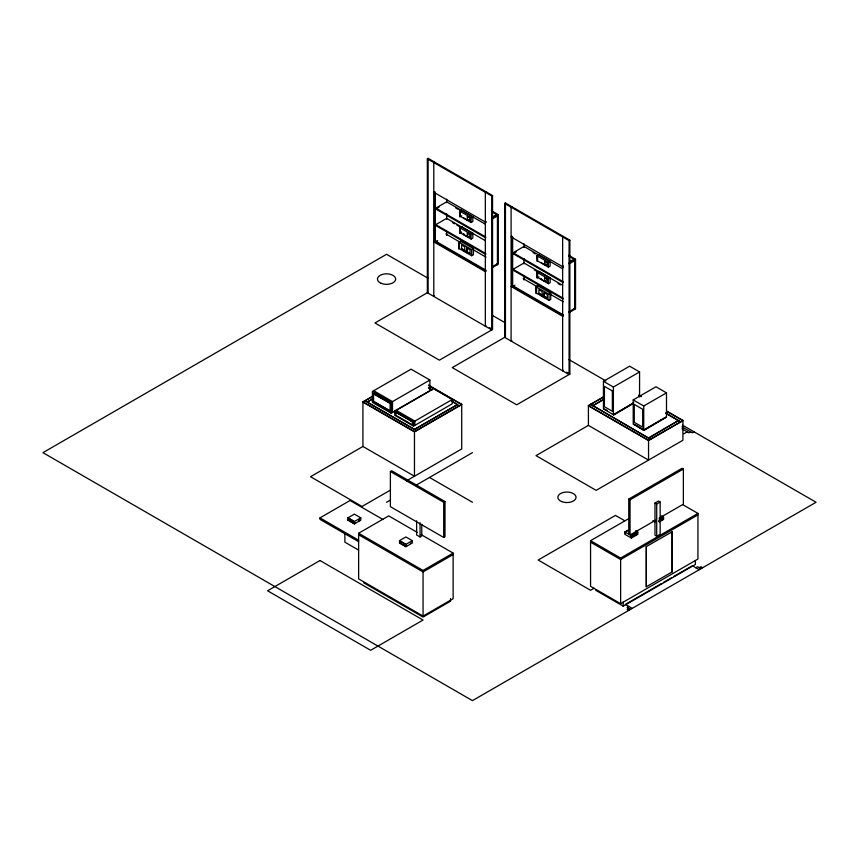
<?xml version="1.0" encoding="UTF-8"?>
<svg xmlns="http://www.w3.org/2000/svg" width="859" height="859" viewBox="0 0 859 859"><rect width="100%" height="100%" fill="white"/><g stroke="black" fill="none" stroke-linecap="round" stroke-linejoin="round"><path stroke-width="1.29" d="M427.353 158.818L491.777 196.013L491.777 329.92L427.353 292.726L427.353 158.818L428.126 158.367L492.551 195.562L492.551 329.469L439.378 360.168L374.953 322.973L428.126 292.275L428.126 158.367M434.568 162.093L433.795 162.534L433.795 296.441L434.568 295.99M485.764 237.889L435.771 209.027L435.771 208.125L446.68 201.833L485.314 224.135M435.771 209.027L439.046 207.137M486.108 191.847L485.335 192.287L485.335 326.195L486.108 325.754M485.764 254.414L435.771 225.552L435.771 224.661L446.68 218.358L485.314 240.67M459.619 211.067L461.712 210.251L459.619 211.067L459.619 216.608L461.712 215.802M460.306 211.464L462.056 210.455L472.826 216.672L472.826 221.515L471.076 222.524L460.306 216.307L460.306 211.464L471.076 217.681L472.826 216.672M491.777 196.013L492.551 195.562M463.688 217.896L467.607 220.258L467.607 219.571M467.296 216.468L469.862 217.896L469.819 220.827L467.296 219.378L467.339 216.436L469.862 217.896M467.296 219.378L469.819 220.827M459.619 227.603L461.712 226.787L459.619 227.603L459.619 233.143L461.712 232.327M437.607 240.574L435.341 241.884L435.341 192.287L434.568 191.847L433.795 192.287L486.108 222.492M460.306 228L462.056 226.991L472.826 233.208L472.826 238.05L471.076 239.06L460.306 232.843L460.306 228L471.076 234.217L472.826 233.208M504.662 203.454L569.087 240.649L569.087 374.556L504.662 337.351L504.662 203.454L505.436 203.003L569.861 240.198L569.861 374.105L516.688 404.804L452.263 367.609L505.436 336.911L505.436 203.003M459.619 233.143L461.369 232.134M492.143 217.23L496.674 214.61M463.602 233.788L463.602 234.486L463.688 233.734M485.335 222.052L486.108 221.601L485.335 221.16M491.777 218.326L498.22 214.61L498.22 264.207L491.777 267.922M511.878 206.718L511.105 207.169L511.105 341.077L511.878 340.626M467.296 233.004L469.862 234.432L469.819 237.363L467.296 235.914L467.339 232.972L469.862 234.432M491.777 219.217L497.447 215.953M467.296 235.914L469.819 237.363M467.607 236.107L467.607 236.794L463.602 234.486M458.588 242.077L460.682 241.261L458.588 242.077L458.931 249.078L458.931 242.27M459.275 242.474L461.025 241.465L473.427 248.627L473.427 254.736L471.677 255.746L459.275 248.584L459.275 242.474L471.677 249.636L473.427 248.627M461.584 248.691L464.805 250.495L461.584 248.691L461.627 244.998L464.805 246.834L464.762 250.527M466.824 248.047L470.034 249.862L469.991 253.545L466.824 251.708L466.824 248.047L466.867 251.687L470.034 253.523M463.022 250.474L467.597 253.126L467.597 252.428M563.074 282.525L513.081 253.652L513.081 252.761L523.99 246.469L562.624 268.77M513.081 253.652L516.356 251.762M491.777 267.031L497.447 263.756M563.418 236.483L562.645 236.923L562.645 370.83L563.418 370.39M563.074 299.05L513.081 270.188L513.081 269.296L523.99 262.994L562.624 285.295M536.929 255.703L539.023 254.887L536.929 255.703L537.272 261.437L537.272 255.896M537.616 256.1L539.366 255.091L550.136 261.308L550.136 266.15L548.386 267.16L537.616 260.943L537.616 256.1L548.386 262.317L550.136 261.308M569.087 240.649L569.861 240.198M540.998 262.532L544.917 264.894L544.917 264.207M544.606 261.104L547.172 262.532L547.129 265.463L544.606 264.014L544.649 261.072L547.172 262.532M544.606 264.014L547.129 265.463M536.929 272.239L539.023 271.423L536.929 272.239L536.929 277.779L539.023 276.963M514.917 285.209L512.651 286.519L512.651 236.923L511.878 236.483L511.105 236.923L563.418 267.128M537.616 272.636L539.366 271.627L550.136 277.844L550.136 282.686L548.386 283.695L537.616 277.478L537.616 272.636L548.386 278.842L550.136 277.844M569.453 261.866L573.984 259.246M540.912 278.423L540.998 279.068M562.645 266.687L563.418 266.236L562.645 265.785M569.087 262.961L575.53 259.246L575.53 308.843L569.087 312.558M544.649 277.607L547.172 279.068L544.649 277.607L544.606 280.539L547.172 281.977L544.649 280.517M569.087 263.853L574.757 260.578M544.917 280.732L544.917 281.43L540.912 279.121M535.898 286.713L537.992 285.897L535.898 286.713L536.241 293.714L536.241 286.906M536.585 287.11L538.335 286.101L550.737 293.263L550.737 299.372L548.987 300.371L536.585 293.209L536.585 287.11L548.987 294.272L550.737 293.263M538.894 293.327L542.115 295.131L542.115 291.469L538.894 289.655L538.894 293.327L542.072 295.152M372.419 391.489L411.074 369.166L429.887 380.032L429.887 390.942L391.232 413.254L372.419 402.399L372.419 391.489L391.232 402.345L429.887 380.032M544.134 292.683L544.177 296.323L547.301 298.18L544.177 296.323L544.134 292.683L547.344 294.487L547.301 298.18M540.418 295.067L544.907 297.762L544.907 297.064M373.547 393.776L390.147 403.311L390.104 410.967L373.547 401.411L373.59 393.755L390.147 403.311M390.544 490.027L362.068 506.466L310.529 476.713L362.928 446.465L362.928 401.829L373.203 395.892M372.151 396.804L362.928 402.119L414.467 431.884L461.712 404.6L428.501 385.423M373.031 398.479L367.222 402.119L373.031 398.769M373.547 401.411L390.104 410.967M394.753 410.978L433.408 388.655L452.221 399.521L452.221 403.837L413.566 426.15L394.753 415.294L394.753 410.978L413.566 421.833L452.221 399.521M569.087 311.667L574.757 308.392M395.924 412.256L412.481 421.812L395.924 412.256L395.881 415.294L412.481 424.829L412.481 421.812M457.418 404.6L414.467 429.403L457.418 404.6L451.544 401.217M362.928 401.829L414.467 431.583L461.712 404.31L461.712 448.946L406.49 480.825M390.383 471.516L391.672 470.764L444.994 501.559L444.994 536.714L443.706 537.455L390.383 506.67L390.383 471.516L443.706 502.3L444.994 501.559M358.632 541.685L319.978 519.362L319.978 517.88L350.043 500.518L383.017 519.555M347.949 517.827L354.337 514.133L360.78 517.848L360.78 520.21L354.391 523.893L347.949 520.178L347.949 517.827L354.391 521.542L360.78 517.848M348.153 518.181L354.133 521.574L354.133 523.55L354.08 521.596L348.153 518.181L348.153 520.157L354.133 523.55M348.153 520.157L348.206 518.149M349.055 520.361C351.191 521.252 347.691 520.092 349.828 519.91M386.55 502.257L390.029 500.249M415.573 485.496L472.45 452.661M353.564 522.959L355.111 522.959M359.62 520.361C357.484 521.252 360.984 520.092 358.847 519.91M633.126 403.644L613.68 414.876L603.447 408.927L603.447 381.31L629.626 366.192L639.568 371.936L639.568 396.933M420.91 534.491L453.123 553.089L453.123 598.712L423.058 616.075L358.632 578.88L358.632 533.246L388.697 515.894L417.463 532.494M603.447 381.31L613.39 387.044L639.568 371.936M612.36 390.985L612.36 411.3L604.392 406.704L604.435 386.367L612.403 390.963M588.415 405.545L648.545 440.259L648.545 460.102L588.415 425.388L588.415 405.545L603.286 396.965M603.308 397.245L588.415 405.845L648.545 440.56L682.905 420.727L666.713 411.375M603.115 399.542L592.71 405.845L603.115 399.832M588.415 425.388L536.016 455.635L596.146 490.349L682.905 440.259L682.905 420.427L666.713 411.074M633.212 399.918L655.975 386.775L666.498 392.853L666.498 417.077L643.735 430.219L633.212 424.142L633.212 399.918L643.735 405.996L666.498 392.853M633.126 403.054L613.68 414.876M633.878 402.85L613.39 414.672L613.39 387.044M399.489 540.633L405.877 536.95L412.32 540.665L412.32 543.017L405.931 546.711L399.489 542.995L399.489 540.633L405.931 544.359L412.32 540.665M399.693 540.987L399.746 542.942L405.673 546.356L405.673 544.381L399.693 540.987L399.746 542.942M405.62 544.413L405.62 546.388M416.615 520.801L416.615 534.985L420.051 536.972L421.769 535.973L421.769 524.377M406.651 545.776L405.104 545.776M634.221 422.295L642.682 427.127L642.682 409.26L634.264 404.406L634.264 422.274M634.962 424.679L643.939 429.865L665.832 417.216L643.939 430.456L633.835 424.024M649.705 437.414L678.61 420.427L648.545 438.079M358.632 533.246L423.058 570.451L453.123 553.089M648.545 440.259L682.905 420.427M453.123 554.581L423.058 571.933L358.632 534.738M683.764 433.816L687.2 431.83M690.636 431.83L688.918 432.829L681.971 428.813M694.072 431.83L692.354 432.829L681.939 426.816M628.756 534.234L628.756 499.079L682.078 468.295L683.367 469.035L683.367 504.19L659.025 518.245M628.756 499.079L630.044 499.82L683.367 469.035M654.987 502.998L658.423 501.012L660.141 502.01L660.141 534.244L656.706 536.231L654.987 535.232L654.987 502.998L656.706 503.986L660.141 502.01M682.905 504.738L697.938 513.414L697.938 559.037L620.627 603.673L590.562 586.321L590.562 540.687L628.638 518.707M635.681 530.755L637.808 531.989L637.808 534.341L631.365 538.056L624.976 534.373L624.976 532.011L629.271 529.541M625.234 532.043L625.234 534.019L625.18 532.011L629.185 529.767M655.546 520.253L630.044 534.974L630.044 499.82M624.976 532.011L631.365 535.705L637.808 531.989M659.283 519.588L663.577 517.107L663.577 519.459L659.283 521.939M631.966 536.209L637.163 533.267L637.163 534.083L632.009 537.068L632.009 536.241M658.767 520.737L662.933 518.385L662.933 519.212L658.767 521.563M632.138 537.09L630.592 537.09M661.645 520.06L662.418 519.459M590.562 540.687L620.627 558.049L697.938 513.414M697.938 514.906L620.627 559.531L590.562 542.179M646.312 546.592L672.168 531.764L672.168 571.933L646.312 586.761L646.312 546.592L646.312 586.761M594.02 588.286L590.562 590.283L538.163 560.036L615.474 515.4L624.59 520.661M661.162 583.744L625.352 604.414L632.224 608.387M663.47 582.413L671.555 577.742M673.875 576.41L692.354 565.737L699.226 569.7M595.716 590.283L623.204 606.153L695.361 564.492L695.361 560.53M628.788 606.4L627.07 607.399L630.506 609.375M695.79 567.724L697.508 566.725L700.944 568.712M628.788 608.387L627.07 609.375L628.788 610.373M699.226 567.724L700.944 566.725L702.662 567.724M491.348 210.638L498.22 214.61M568.658 255.273L575.53 259.246M491.724 211.754L497.447 215.051L497.447 264.647L496.674 264.207M569.034 256.379L574.757 259.686L574.757 309.283L573.984 308.843M455.775 207.975L458.04 209.285M533.085 252.61L535.35 253.92M435.771 208.125L485.764 236.987M513.081 252.761L563.074 281.623M452.36 222.535L454.636 223.845M456.902 225.155L459.178 226.475M534.212 269.79L536.488 271.1M558.082 283.567L560.347 284.877M435.771 224.661L485.764 253.523M513.081 269.296L563.074 298.159M445.907 234.002L459.651 241.937M473.395 249.872L485.99 257.142M523.217 278.638L536.961 286.573M550.705 294.508L563.3 301.777M434.568 240.552L486.108 270.306M511.878 285.177L563.418 314.942M638.967 395.054L641.276 396.396M638.967 395.355L641.276 396.686M665.725 412.986L680.757 421.962M665.725 413.286L679.598 421.297M428.34 278.413L386.55 254.285L42.95 452.661L472.45 700.633L816.05 502.257L682.497 425.151M492.186 315.274L504.952 322.64M568.798 359.502L605.939 380.956M489.329 327.612L492.551 329.469M566.639 372.248L569.861 374.105M605.187 409.378L607.313 410.602M648.384 437.983L590.562 404.31L650.692 439.325M661.451 515.883L663.577 517.107M661.645 519.169L662.418 519.609M428.501 385.133L461.712 404.31M428.609 387.72L432.066 389.718M451.544 400.917L459.565 405.845M428.609 387.967L432.077 389.975M652.872 520.726L655.009 521.95M672.168 531.764L672.168 571.933M373.708 390.738L392.52 401.604L392.52 412.513M396.042 410.237L414.854 421.093L414.854 425.409M368.371 402.785L415.466 429.983M429.5 477.454L472.45 502.257M362.928 446.465L414.467 476.219L414.467 431.583M319.978 517.88L358.632 540.193M358.536 550.05L344.888 542.179L344.888 532.881M363.786 582.842L423.058 617.063L450.546 601.193L450.546 598.551M656.706 503.986L656.706 536.231M643.939 429.865L643.939 430.456M643.735 405.996L643.735 430.219M631.365 535.705L631.365 538.056M623.204 602.191L623.204 606.153M620.627 558.049L620.627 603.673M604.124 408.766L604.124 409.367M548.987 294.272L548.987 300.371M548.386 262.317L548.386 267.16M548.386 278.842L548.386 283.695M547.172 279.068L547.129 281.999M537.272 272.432L537.272 277.972M523.99 243.784L523.99 247.36M523.99 258.527L523.99 263.885M523.99 275.954L523.99 279.97M511.878 236.182L511.878 287.067M471.677 249.636L471.677 255.746M471.076 217.681L471.076 222.524M471.076 234.217L471.076 239.06M459.962 211.26L459.962 216.801M459.962 227.796L459.962 233.337M446.68 199.148L446.68 202.724M446.68 213.891L446.68 219.26M446.68 231.318L446.68 235.345M443.706 502.3L443.706 537.455M434.568 191.546L434.568 242.431M423.058 570.451L423.058 616.075M420.051 522.787L420.051 536.972M416.615 430.638L365.075 400.885M413.566 421.833L413.566 426.15M411.16 543.017L410.387 543.468M405.931 544.359L405.931 546.711M401.368 543.468L400.595 543.017M391.232 402.345L391.232 413.254M354.391 521.542L354.391 523.893M434.568 241.443L433.795 241.884L485.335 271.648L486.108 271.197L434.568 241.443M511.878 286.079L511.105 286.519L562.645 316.273L563.418 315.833L511.878 286.079M319.978 560.53L267.578 590.777L370.659 650.295L423.058 620.037L319.978 560.53M381.203 283.341A9.116 5.261 0 0 0 395.612 279.626A9.116 5.261 0 0 0 382.835 274.279A9.116 5.261 0 0 0 381.203 283.341M561.593 501.559A9.116 5.261 0 0 0 576.002 497.844A9.116 5.261 0 0 0 563.225 492.497A9.116 5.261 0 0 0 561.593 501.559"/></g></svg>
